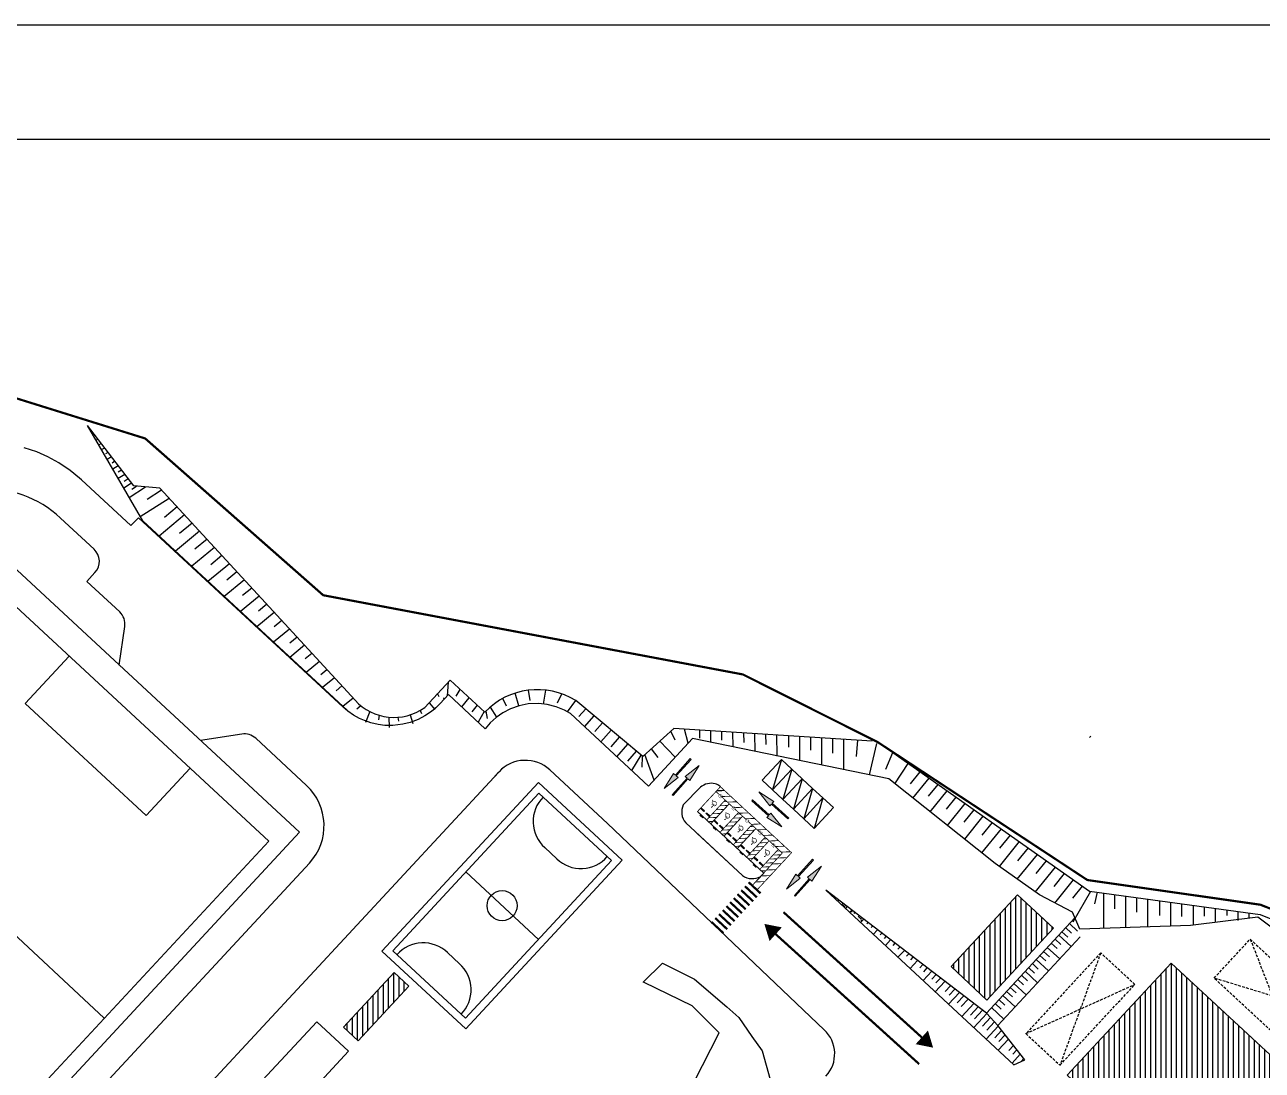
# Model space of a CAD drawing. Header units: millimetres. Extents: x 0 to 841000, y 0 to 594000.
# Drawn here: x 173167 to 400542, y 401972 to 594000 of the extents above; entities that cross this region are included whole.
import ezdxf

# ---------------------------------------------------------------- set-up
doc = ezdxf.new("R2010")
doc.units = ezdxf.units.MM
doc.header["$LTSCALE"] = 1000
for name, pattern in [('XR-SITE PLAN$0$DASHED', [0.75, 0.5, -0.25]), ('XR-SITE PLAN$0$PHANTOM-GAUN', [30, 20, -2, 2, -2, 2, -2]), ('XREF-ROOF PLAN$0$H1', [1, 0.5, -0.5])]:
    doc.linetypes.add(name, pattern=pattern)
doc.layers.get('DEFPOINTS').update_dxf_attribs({"color": 137})
for name, color, linetype in [('3', 2, 'Continuous'), ('4ELE', 4, 'Continuous'), ('ETC-9', 9, 'Continuous'), ('XR-PLAN$0$주차장', 252, 'Continuous'), ('XR-SITE PLAN$0$ETC-8', 252, 'Continuous'), ('XR-SITE PLAN$0$건물', 3, 'Continuous'), ('XR-SITE PLAN$0$대지경계선', 2, 'XR-SITE PLAN$0$PHANTOM-GAUN'), ('XR-SITE PLAN$0$입면선', 252, 'Continuous'), ('XR-SITE PLAN$0$획지경계선', 252, 'Continuous'), ('보행로 도색', 3, 'Continuous'), ('일반형 주차', 5, 'Continuous')]:
    doc.layers.add(name, color=color, linetype=linetype)
doc.layers.add('XR-PL-B3F$0$ETC-차량동선', color=251, linetype='Continuous', lineweight=13)
pattern_1 = [(137.1562, (245601.5, 752052.3), (-838.9524, -904.598), []), (227.1562, (245601.5, 752052.3), (65.646, -1743.5507), [1233.75, -1233.75])]
pattern_2 = [(42.74282, (568404.9, -606022), (-322.1955, 2581.1154), [0, -2050.853, 0, -2293.7173, 0, -2192.524]), (12.74282, (568405, -606022), (2029.932, 4010.033), [0, -1106.3813, 0, -1848.4663, 0, -708.354]), (332.74282, (566752.2, -606173.6), (4183.4656, 391.5453), [0, -674.6227, 0, -2428.642, 0, -3170.727]), (322.7428, (566752.2, -606173.6), (3930.826, 1549.87), [0, -337.3114, 0, -1592.1096, 0, -1821.4814])]

# ---------------------------------------------------------------- blocks, each defined once
blk = doc.blocks.new('park')
h = blk.add_hatch(color=256)
h.dxf.hatch_style = 1
h.paths.add_polyline_path([(844, 2073), (1324, 2073), (1330, 2162), (985, 2162), (985, 2266), (1338, 2266), (1358, 2543, -2.5878535), (1470, 2651), (1419, 1970), (913, 1970), (721, 1511), (495, 1594), (524, 1673), (656, 1624)])
h = blk.add_hatch(color=256)
h.dxf.hatch_style = 1
h.paths.add_polyline_path([(843, 1630), (906, 1755, 1.425606), (1491, 2152), (1499, 2268, -1.3581718)])
h = blk.add_hatch(color=256)
h.dxf.hatch_style = 1
h.paths.add_polyline_path([(1057, 66), (1215, 66), (1217, 95), (1103, 95), (1103, 129), (1220, 129), (1226, 221, -2.5878535), (1263, 257), (1246, 32), (1079, 32), (1016, -120), (941, -93), (951, -67), (995, -83)])
h = blk.add_hatch(color=256)
h.dxf.hatch_style = 1
h.paths.add_polyline_path([(1056, -81), (1077, -39, 1.425606), (1270, 92), (1273, 130, -1.3581718)])
at = {"const_width": 150}
for points in [[(1400, 0), (3300, 0), (3300, 5000), (0, 5000), (0, 0), (900, 0)], [(2300, 5000), (2300, 0)], [(2742, 4991), (3308, 4425)], [(2300, 4433), (3308, 3425)], [(2300, 3433), (3308, 2425)], [(2300, 2433), (3308, 1425)], [(2300, 1433), (3308, 425)], [(2300, 433), (2733, 0)]]:
    blk.add_lwpolyline(points, dxfattribs=at)
at = {"const_width": 50}
blk.add_lwpolyline([(900, -229), (1400, -229), (1400, 351), (900, 351)], close=True, dxfattribs=at)
at = {"layer": '4ELE'}
for points in [[(800, 5151), (1500, 5151), (1500, 5181), (800, 5181)], [(91, 4198), (888, 4198), (888, 4048), (91, 4048)], [(2209, 4198), (1412, 4198), (1412, 4048), (2209, 4048)]]:
    blk.add_lwpolyline(points, close=True, dxfattribs=at)
blk = doc.blocks.new('확장형 주차')
at = {"layer": 'XR-PLAN$0$주차장'}
blk.add_line((1164637, 233357), (1166267, 238938), dxfattribs=at)
at = {"layer": 'XR-PLAN$0$주차장', "color": 4}
blk.add_lwpolyline([(1168173, 237170), (1166267, 238938), (1162731, 235125), (1164637, 233357)], close=True, dxfattribs=at)

msp = doc.modelspace()

# ---------------------------------------------------------------- hatches: boundary and pattern name
at = {"layer": 'XR-PL-B3F$0$ETC-차량동선'}
for points in [[(295446, 459223), (292718, 456175), (292392, 456467), (290656, 453707), (293208, 455736), (292882, 456028), (295610, 459076)], [(292126, 452579), (294854, 455627), (294528, 455920), (297080, 457949), (295344, 455189), (295018, 455481), (292290, 452433)], [(313546, 448295), (310498, 451023), (310790, 451349), (308030, 453085), (310060, 450533), (310352, 450859), (313400, 448131)], [(306903, 451615), (309951, 448886), (310243, 449213), (312273, 446661), (309512, 448397), (309805, 448723), (306757, 451451)], [(317897, 440722), (315169, 437674), (314843, 437966), (313107, 435206), (315659, 437235), (315332, 437527), (318061, 440575)], [(314577, 434078), (317305, 437126), (316979, 437419), (319531, 439448), (317795, 436688), (317469, 436980), (314741, 433932)]]:
    msp.add_hatch(color=256, dxfattribs=at).paths.add_polyline_path(points)
at = {"layer": 'XR-SITE PLAN$0$ETC-8'}
h = msp.add_hatch(dxfattribs=at)
h.set_pattern_fill('ANSI31', color=256, scale=300, angle=45)
h.paths.add_polyline_path([(334363, 380366), (329011, 385330), (320783, 376458), (326135, 371494)])
h.paths.add_polyline_path([(383832, 421657), (364718, 401047), (405166, 363534), (424280, 384144)])
h.paths.add_polyline_path([(362210, 428076), (355603, 434204), (343355, 420997), (349962, 414869)])
h.paths.add_polyline_path([(471860, 297013), (473454, 295579), (474196, 296404), (472602, 297838)], flags=9)
h.paths.add_polyline_path([(471526, 296285), (474998, 293161), (475706, 293947), (472234, 297071)], flags=9)
h.paths.add_polyline_path([(474233, 385583), (475667, 387177), (474843, 387919), (473408, 386325)], flags=9)
h.paths.add_polyline_path([(474961, 385250), (478086, 388722), (477300, 389429), (474175, 385957)], flags=9)
h = msp.add_hatch(dxfattribs=at)
h.set_pattern_fill('ANSI31', color=256, scale=300, angle=45)
h.paths.add_polyline_path([(231735, 409873), (234448, 407357), (243764, 417402), (241051, 419918)])
h = msp.add_hatch(dxfattribs=at)
h.set_pattern_fill('ANSI31', color=256, scale=300, angle=45)
h.paths.add_polyline_path([(231735, 409873), (234448, 407357), (243764, 417402), (241051, 419918)])
h = msp.add_hatch(dxfattribs=at)
h.set_pattern_fill('ANSI31', color=256, scale=300, angle=45)
h.paths.add_polyline_path([(231735, 409873), (234448, 407357), (243764, 417402), (241051, 419918)])
at = {"layer": 'XR-SITE PLAN$0$입면선'}
h = msp.add_hatch(dxfattribs=at)
h.set_pattern_fill('AR-SAND', color=256, scale=1349.245459, angle=5.24282, style=0)
h.set_pattern_definition(pattern_2)
h.paths.add_polyline_path([(326743, 429084), (327311, 429696), (325112, 431377), (324723, 430958)])
h.paths.add_polyline_path([(323981, 431646), (324723, 430958), (325112, 431377), (324305, 431994)])
h.paths.add_polyline_path([(323981, 431646), (324305, 431994), (323497, 432612), (323239, 432334)])
h.paths.add_polyline_path([(323239, 432334), (323497, 432612), (322689, 433229), (322497, 433022)])
h.paths.add_polyline_path([(322497, 433022), (322689, 433229), (321882, 433846), (321756, 433710)])
h.paths.add_polyline_path([(320329, 435033), (321756, 433710), (321882, 433846)])
h = msp.add_hatch(dxfattribs=at)
h.set_pattern_fill('AR-SAND', color=256, scale=1349.245459, angle=5.24282, style=0)
h.set_pattern_definition(pattern_2)
h.paths.add_polyline_path([(326743, 429084), (327311, 429696), (325112, 431377), (324723, 430958)])
h.paths.add_polyline_path([(323981, 431646), (324723, 430958), (325112, 431377), (324305, 431994)])
h.paths.add_polyline_path([(323981, 431646), (324305, 431994), (323497, 432612), (323239, 432334)])
h.paths.add_polyline_path([(323239, 432334), (323497, 432612), (322689, 433229), (322497, 433022)])
h.paths.add_polyline_path([(322497, 433022), (322689, 433229), (321882, 433846), (321756, 433710)])
h.paths.add_polyline_path([(320329, 435033), (321756, 433710), (321882, 433846)])
h = msp.add_hatch(dxfattribs=at)
h.set_pattern_fill('AR-SAND', color=256, scale=1349.245459, angle=5.24282, style=0)
h.set_pattern_definition(pattern_2)
h.paths.add_polyline_path([(326743, 429084), (327311, 429696), (325112, 431377), (324723, 430958)])
h.paths.add_polyline_path([(323981, 431646), (324723, 430958), (325112, 431377), (324305, 431994)])
h.paths.add_polyline_path([(323981, 431646), (324305, 431994), (323497, 432612), (323239, 432334)])
h.paths.add_polyline_path([(323239, 432334), (323497, 432612), (322689, 433229), (322497, 433022)])
h.paths.add_polyline_path([(322497, 433022), (322689, 433229), (321882, 433846), (321756, 433710)])
h.paths.add_polyline_path([(320329, 435033), (321756, 433710), (321882, 433846)])
at = {"layer": 'XR-SITE PLAN$0$획지경계선'}
h = msp.add_hatch(dxfattribs=at)
h.set_pattern_fill('AR-B816', color=256, scale=6.071605, angle=137.1562, style=0)
h.set_pattern_definition(pattern_1)
edge = h.paths.add_edge_path()
edge.add_line((249159, 468978), (249513, 469327))
edge.add_line((249513, 469327), (250382, 470264))
edge.add_line((250382, 470264), (250213, 470420))
edge.add_arc((240337, 476534), 11616, 319.42015, 328.2413, ccw=False)
edge = h.paths.add_edge_path()
edge.add_line((232549, 467909), (232578, 467889))
edge.add_arc((240337, 476534), 11616, 227.1562, 228.09063, ccw=False)
edge.add_line((232438, 468017), (194836, 502890))
edge.add_line((194836, 502890), (194743, 502789))
edge.add_line((194743, 502789), (231667, 468655))
edge.add_line((231667, 468655), (232549, 467909))
h = msp.add_hatch(dxfattribs=at)
h.set_pattern_fill('AR-B816', color=256, scale=6.071605, angle=137.1562, style=0)
h.set_pattern_definition(pattern_1)
edge = h.paths.add_edge_path()
edge.add_line((249159, 468978), (249513, 469327))
edge.add_line((249513, 469327), (250382, 470264))
edge.add_line((250382, 470264), (250213, 470420))
edge.add_arc((240337, 476534), 11616, 319.42015, 328.2413, ccw=False)
edge = h.paths.add_edge_path()
edge.add_line((232549, 467909), (232578, 467889))
edge.add_arc((240337, 476534), 11616, 227.1562, 228.09063, ccw=False)
edge.add_line((232438, 468017), (194836, 502890))
edge.add_line((194836, 502890), (194743, 502789))
edge.add_line((194743, 502789), (231667, 468655))
edge.add_line((231667, 468655), (232549, 467909))
h = msp.add_hatch(dxfattribs=at)
h.set_pattern_fill('AR-B816', color=256, scale=6.071605, angle=137.1562, style=0)
h.set_pattern_definition(pattern_1)
edge = h.paths.add_edge_path()
edge.add_line((249159, 468978), (249513, 469327))
edge.add_line((249513, 469327), (250382, 470264))
edge.add_line((250382, 470264), (250213, 470420))
edge.add_arc((240337, 476534), 11616, 319.42015, 328.2413, ccw=False)
edge = h.paths.add_edge_path()
edge.add_line((232549, 467909), (232578, 467889))
edge.add_arc((240337, 476534), 11616, 227.1562, 228.09063, ccw=False)
edge.add_line((232438, 468017), (194836, 502890))
edge.add_line((194836, 502890), (194743, 502789))
edge.add_line((194743, 502789), (231667, 468655))
edge.add_line((231667, 468655), (232549, 467909))

# ---------------------------------------------------------------- linework, layer by layer
at = {"const_width": 150}
for points in [[(300172, 453163), (300988, 454043), (314053, 441926), (307784, 435167), (306904, 435983), (312357, 441863), (306565, 447234)], [(300269, 453267), (301764, 453324)], [(300350, 453355), (301677, 453405)], [(301160, 452240), (302864, 452304)], [(302259, 451220), (303963, 451284)], [(303359, 450200), (305063, 450264)], [(304459, 449180), (306163, 449244)], [(305559, 448160), (307263, 448224)], [(306659, 447140), (308363, 447204)], [(307759, 446120), (309462, 446184)], [(308858, 445100), (310562, 445164)], [(309958, 444080), (311662, 444144)], [(311058, 443060), (312762, 443124)], [(312158, 442040), (313862, 442104)], [(309474, 438754), (311170, 438818)], [(310494, 439854), (312190, 439918)], [(311514, 440954), (313210, 441018)], [(307434, 436555), (309130, 436619)], [(308454, 437654), (310150, 437718)]]:
    msp.add_lwpolyline(points, dxfattribs=at)
at = {"layer": '3', "color": 251, "linetype": 'Continuous'}
for points in [[(309062, 428846, 0, 3375, 0), (311143, 426964, 2250, 2250, 0)], [(340066, 406126, 0, 3375, 0), (337986, 408009, 2250, 2250, 0)]]:
    msp.add_lwpolyline(points, format="xyseb", dxfattribs=at)
at = {"layer": '3', "color": 252, "linetype": 'XREF-ROOF PLAN$0$H1', "ltscale": 5, "const_width": 400}
for points in [[(337986, 408009), (312574, 431006)], [(311143, 426964), (337511, 403100)]]:
    msp.add_lwpolyline(points, dxfattribs=at)
at = {"layer": 'DEFPOINTS'}
for points in [[(841000, 0), (0, 0), (0, 594000), (841000, 594000)], [(46500, 573000), (819500, 573000), (819500, 21000), (46500, 21000)]]:
    msp.add_lwpolyline(points, close=True, dxfattribs=at)
at = {"layer": 'ETC-9', "color": 8, "ltscale": 40}
msp.add_lwpolyline([(296155, 399856), (300747, 408863), (295815, 413775), (286981, 418088), (286810, 418173), (290366, 421667), (296226, 418710), (302148, 413609), (304363, 411668), (306777, 408181), (308633, 405534), (310104, 400251)], dxfattribs=at)
at = {"layer": 'XR-PL-B3F$0$ETC-차량동선'}
for points in [[(295610, 459076), (295446, 459223), (292718, 456175), (292392, 456467), (290656, 453707), (293208, 455736), (292882, 456028)], [(292290, 452433), (292126, 452579), (294854, 455627), (294528, 455920), (297080, 457949), (295344, 455189), (295018, 455481)], [(313400, 448131), (313546, 448295), (310498, 451023), (310790, 451349), (308030, 453085), (310060, 450533), (310352, 450859)], [(306757, 451451), (306903, 451615), (309951, 448886), (310243, 449213), (312273, 446661), (309512, 448397), (309805, 448723)], [(318061, 440575), (317897, 440722), (315169, 437674), (314843, 437966), (313107, 435206), (315659, 437235), (315332, 437527)], [(314741, 433932), (314577, 434078), (317305, 437126), (316979, 437419), (319531, 439448), (317795, 436688), (317469, 436980)]]:
    msp.add_lwpolyline(points, close=True, dxfattribs=at)
at = {"layer": 'XR-SITE PLAN$0$건물', "color": 7}
for points in [[(362210, 428076), (355603, 434204), (343355, 420997), (349962, 414869)], [(364718, 401047), (405166, 363534), (424280, 384144), (383832, 421657)], [(243764, 417402), (241051, 419918), (231735, 409873), (234448, 407357)]]:
    msp.add_lwpolyline(points, close=True, dxfattribs=at)
at = {"layer": 'XR-SITE PLAN$0$대지경계선', "const_width": 400}
msp.add_lwpolyline([(139919, 535264), (186578, 520728), (195297, 518012), (228002, 489221), (305119, 474668), (329879, 462244), (368402, 436912), (400225, 432370), (414842, 426538)], dxfattribs=at)
at = {"layer": 'XR-SITE PLAN$0$입면선'}
for p, q in [((175358, 515529), (173044, 516283)), ((177385, 514657), (175358, 515529)), ((179455, 513535), (177385, 514657)), ((181517, 512147), (179455, 513535)), ((183240, 510738), (181517, 512147)), ((183581, 510428), (183240, 510738)), ((192657, 502009), (183581, 510428)), ((179749, 503394), (185912, 497678)), ((194041, 503438), (192657, 502009)), ((231667, 468655), (194041, 503438)), ((223660, 445671), (168346, 496971)), ((217990, 444029), (167132, 491196)), ((186073, 493388), (184562, 491759)), ((184562, 491759), (190608, 486152)), ((190523, 476404), (191548, 483491)), ((173253, 469337), (181321, 478037)), ((251032, 470965), (249513, 469327)), ((257792, 464695), (251032, 470965)), ((195465, 448737), (173253, 469337)), ((232549, 467909), (231667, 468655)), ((248718, 468542), (247901, 467865)), ((249513, 469327), (248718, 468542)), ((264012, 468913), (262411, 468344)), ((265655, 469241), (264012, 468913)), ((267612, 469322), (265655, 469241)), ((269141, 469156), (267612, 469322)), ((270819, 468731), (269141, 469156)), ((272322, 468109), (270819, 468731)), ((233596, 467184), (232549, 467909)), ((234643, 466601), (233596, 467184)), ((235575, 466185), (234643, 466601)), ((236732, 465787), (235575, 466185)), ((245436, 466398), (243976, 465847)), ((246678, 467042), (245436, 466398)), ((247901, 467865), (246678, 467042)), ((259769, 466736), (258702, 465759)), ((260992, 467601), (259769, 466736)), ((262411, 468344), (260992, 467601)), ((273439, 467475), (272322, 468109)), ((287778, 454177), (273439, 467475)), ((238103, 465471), (236732, 465787)), ((239348, 465319), (238103, 465471)), ((240771, 465297), (239348, 465319)), ((242649, 465515), (240771, 465297)), ((243976, 465847), (242649, 465515)), ((258702, 465759), (257792, 464695)), ((213057, 463724), (205488, 462525)), ((224924, 454301), (215597, 462952)), ((295844, 462875), (287778, 454177)), ((331904, 455481), (295844, 462875)), ((368794, 463085), (369052, 463363)), ((136959, 458663), (187786, 411525)), ((195465, 448737), (203533, 457437)), ((259266, 455663), (260231, 456703)), ((351468, 439955), (331904, 455481)), ((294159, 450693), (297302, 453947)), ((300906, 454120), (300988, 454043)), ((308957, 438197), (296772, 449497)), ((155136, 371929), (223660, 445671)), ((305031, 437753), (294609, 447417)), ((156355, 377700), (217990, 444029)), ((305031, 437753), (296635, 445532)), ((225463, 440000), (160986, 370478)), ((359593, 434166), (351468, 439955)), ((254207, 438386), (267551, 426010)), ((349858, 412462), (320329, 435033)), ((354889, 402981), (320329, 435033)), ((321756, 433710), (321882, 433846)), ((322497, 433022), (322689, 433229)), ((323239, 432334), (323497, 432612)), ((365665, 430976), (359593, 434166)), ((323981, 431646), (324305, 431994)), ((324723, 430958), (325112, 431377)), ((325540, 430763), (325696, 430931)), ((326325, 430122), (326503, 430314)), ((366095, 429970), (349858, 412462)), ((366997, 427858), (365665, 430976)), ((399710, 430103), (387356, 428534)), ((404365, 426623), (399710, 430103)), ((326743, 429084), (327311, 429696)), ((327896, 428839), (328118, 429079)), ((328682, 428198), (328926, 428462)), ((329069, 426927), (329843, 427761)), ((365505, 427152), (364417, 428161)), ((366601, 427515), (365105, 428903)), ((387356, 428534), (366997, 427858)), ((330359, 426830), (330650, 427144)), ((331144, 426189), (331458, 426527)), ((331295, 424863), (332265, 425909)), ((332715, 424906), (333073, 425292)), ((367080, 426478), (351966, 410181)), ((362870, 424310), (361782, 425320)), ((363558, 425052), (362470, 426062)), ((365429, 424698), (363158, 426804)), ((364817, 426410), (363729, 427419)), ((333593, 424190), (333975, 424603)), ((333607, 422718), (334783, 423985)), ((335164, 422908), (335590, 423368)), ((360765, 422040), (359677, 423050)), ((361453, 422782), (360365, 423792)), ((363324, 422428), (361053, 424534)), ((335833, 420654), (337205, 422133)), ((335949, 422267), (336398, 422751)), ((337607, 420756), (338188, 421383)), ((338349, 420068), (338995, 420765)), ((358701, 419814), (357612, 420824)), ((359389, 420556), (358301, 421566)), ((361259, 420202), (358989, 422308)), ((338220, 418441), (339803, 420148)), ((339832, 418692), (340610, 419531)), ((340574, 418004), (341418, 418913)), ((356698, 417655), (355610, 418665)), ((357386, 418397), (356298, 419407)), ((359257, 418043), (356986, 420149)), ((340445, 416376), (342226, 418296)), ((342277, 416425), (343271, 417497)), ((342889, 414110), (344886, 416262)), ((343019, 415737), (344078, 416880)), ((354634, 415429), (353546, 416439)), ((355322, 416171), (354234, 417181)), ((357193, 415817), (354922, 417923)), ((344502, 414361), (345694, 415645)), ((345244, 413673), (346501, 415028)), ((345314, 411861), (347525, 414245)), ((352570, 413204), (351481, 414213)), ((353258, 413946), (352169, 414955)), ((355128, 413591), (352858, 415697)), ((346927, 412112), (348333, 413628)), ((347540, 409797), (349935, 412379)), ((347669, 411424), (349140, 413011)), ((349153, 410048), (350624, 411633)), ((351966, 410181), (349858, 412462)), ((353064, 411365), (350793, 413471)), ((349805, 407696), (352032, 410096)), ((349934, 409323), (351349, 410848)), ((351418, 407947), (352663, 409289)), ((356890, 403883), (351966, 410181)), ((352031, 405631), (353926, 407674)), ((352160, 407259), (353294, 408481)), ((353960, 405589), (354826, 406523)), ((354573, 403274), (356088, 404908)), ((354702, 404901), (355457, 405715)), ((354889, 402981), (356890, 403883)), ((356252, 403595), (356720, 404100))]:
    msp.add_line(p, q, dxfattribs=at)
at = {"layer": 'XR-SITE PLAN$0$입면선', "linetype": 'XR-SITE PLAN$0$DASHED'}
for p, q in [((398338, 426045), (406491, 405174)), ((370862, 423528), (363376, 402897)), ((413127, 412330), (391702, 418890)), ((357114, 408705), (377124, 417720))]:
    msp.add_line(p, q, dxfattribs=at)
at = {"layer": 'XR-SITE PLAN$0$입면선'}
for points in [[(320052, 409417), (280250, 447281), (269622, 457138, 0.4142136), (260311, 456787), (259347, 455747), (190279, 381276)], [(268412, 452147, 0.428885), (268721, 442859), (270921, 440819, 0.428885), (280206, 441210)], [(253346, 412248, 0.428885), (253037, 421536), (250837, 423576, 0.428885), (241552, 423186)]]:
    msp.add_lwpolyline(points, format="xyb", dxfattribs=at)
for points in [[(238799, 423830), (254196, 409550), (282960, 440565), (267563, 454845)], [(240777, 423905), (254121, 411529), (280981, 440491), (267637, 452867)], [(226812, 410892), (212756, 395764), (218616, 390318), (232672, 405446)]]:
    msp.add_lwpolyline(points, close=True, dxfattribs=at)
msp.add_lwpolyline([(307707, 436849), (308957, 438197)], dxfattribs=at)
at = {"layer": 'XR-SITE PLAN$0$입면선', "linetype": 'XR-SITE PLAN$0$DASHED'}
for points in [[(398338, 426045), (413127, 412330), (406491, 405174), (391702, 418890)], [(377124, 417720), (370862, 423528), (357114, 408705), (363376, 402897)]]:
    msp.add_lwpolyline(points, close=True, dxfattribs=at)
at = {"layer": 'XR-SITE PLAN$0$입면선'}
msp.add_circle((260879, 432198), 2760, dxfattribs=at)
for centre, radius, start, end in [((165987, 488555), 20239, 47.1562, 137.1562), ((183848, 495452), 3036, 317.1562, 47.1562), ((188543, 483926), 3036, 351.76961, 47.1562), ((213532, 460726), 3036, 47.1562, 99.00589), ((218043, 446882), 10119, 317.1562, 47.1562), ((299287, 451650), 3036, 75.52901, 130.83535), ((299546, 452653), 2000, 47.1562, 75.52901), ((296906, 449402), 3036, 154.8389, 220.83535), ((306838, 440193), 3036, 233.47706, 300.69541), ((315939, 404982), 6048, 317.1562, 47.1562)]:
    msp.add_arc(centre, radius, start, end, dxfattribs=at)
at = {"layer": 'XR-SITE PLAN$0$획지경계선'}
for p, q in [((193190, 509290), (184724, 520420)), ((194836, 502890), (184724, 520420)), ((186287, 517711), (186622, 517925)), ((186793, 516833), (187237, 517117)), ((187299, 515956), (187851, 516309)), ((188091, 515261), (188466, 515501)), ((188312, 514201), (189081, 514693)), ((189199, 513567), (189695, 513885)), ((189324, 512446), (190310, 513077)), ((190307, 511874), (190924, 512268)), ((190336, 510691), (191539, 511460)), ((191349, 508936), (192768, 509844)), ((191416, 510180), (192154, 510652)), ((192361, 507181), (195374, 509109)), ((192862, 508703), (193712, 509247)), ((198014, 508889), (193190, 509290)), ((194386, 503671), (199691, 507065)), ((195629, 506869), (198300, 508578)), ((233849, 469924), (198014, 508889)), ((201171, 505455), (198819, 503519)), ((194743, 502789), (194836, 502890)), ((194836, 502890), (232438, 468017)), ((202544, 503964), (197847, 500097)), ((205288, 500980), (200842, 497320)), ((203916, 502472), (201617, 500579)), ((208032, 497996), (203837, 494542)), ((206660, 499488), (204447, 497666)), ((209404, 496504), (207365, 494826)), ((210776, 495012), (206832, 491765)), ((212148, 493520), (210283, 491985)), ((213520, 492028), (209826, 488987)), ((216264, 489045), (212821, 486210)), ((214892, 490536), (213201, 489144)), ((217636, 487553), (216120, 486304)), ((219008, 486061), (215816, 483432)), ((220381, 484569), (218982, 483417)), ((221822, 483001), (218887, 480584)), ((223194, 481509), (221882, 480429)), ((224566, 480017), (221882, 477807)), ((225938, 478526), (224711, 477515)), ((227310, 477034), (224876, 475030)), ((228683, 475542), (227540, 474601)), ((230055, 474050), (227871, 472252)), ((246662, 468598), (251338, 473640)), ((250813, 470729), (251004, 473280)), ((251338, 473640), (257703, 467738)), ((231427, 472558), (230369, 471687)), ((249298, 470550), (249033, 471155)), ((252426, 470694), (253197, 471917)), ((263956, 468893), (263261, 471233)), ((266052, 469864), (265750, 471783)), ((268494, 469226), (268922, 471793)), ((271069, 469466), (271847, 471113)), ((233485, 470320), (231615, 468780)), ((234946, 468902), (234178, 468269)), ((247468, 469467), (248489, 468260)), ((253484, 468691), (254845, 470388)), ((255387, 467829), (256333, 469008)), ((258681, 468666), (259870, 466807)), ((261684, 468856), (261026, 470277)), ((272871, 467798), (274412, 469881)), ((286718, 459595), (274416, 469879)), ((236581, 467848), (235754, 465860)), ((238257, 467179), (238159, 466333)), ((240075, 466827), (240115, 464920)), ((241737, 466811), (241832, 466072)), ((243955, 467241), (244482, 465683)), ((245793, 468044), (246087, 467493)), ((257593, 467839), (256506, 465887)), ((257891, 467932), (258120, 466559)), ((274970, 466928), (276232, 468361)), ((276031, 465072), (277785, 467062)), ((277929, 464164), (279339, 465764)), ((279000, 462318), (280892, 464465)), ((292429, 464764), (286718, 459595)), ((292668, 462593), (291849, 464239)), ((328882, 462429), (292429, 464764)), ((295049, 462017), (294388, 464639)), ((297220, 462968), (297205, 464458)), ((299253, 462176), (299230, 464328)), ((301272, 462574), (301256, 464199)), ((303309, 461344), (303281, 464069)), ((305325, 462180), (305306, 463939)), ((280888, 461399), (282445, 463167)), ((281969, 459565), (283999, 461868)), ((292698, 459482), (289861, 462440)), ((307366, 460513), (307332, 463810)), ((309377, 461786), (309357, 463680)), ((311422, 459681), (311382, 463550)), ((313530, 461338), (313530, 463413)), ((315553, 458834), (315554, 463283)), ((317577, 460771), (317578, 463153)), ((319601, 458004), (319602, 463024)), ((321625, 460204), (321625, 462894)), ((323649, 457174), (323649, 462764)), ((326011, 459589), (326247, 462598)), ((328372, 456205), (329754, 461992)), ((283960, 458764), (285552, 460570)), ((284716, 457017), (286443, 459825)), ((286610, 457642), (286698, 459612)), ((288788, 455267), (287112, 459952)), ((289574, 459395), (288310, 461036)), ((331392, 457250), (332658, 460330)), ((331638, 461048), (368821, 434887)), ((333016, 454599), (335489, 458338)), ((335882, 454583), (337676, 456799)), ((336354, 451950), (339335, 455632)), ((339240, 452298), (340994, 454465)), ((339524, 449433), (342653, 453298)), ((342511, 449905), (344312, 452131)), ((342695, 446917), (345972, 450963)), ((345781, 447513), (347631, 449796)), ((345866, 444401), (349290, 448629)), ((349037, 441885), (352608, 446294)), ((349052, 445120), (350949, 447462)), ((352238, 439406), (355926, 443960)), ((352339, 442746), (354267, 445127)), ((355541, 437053), (359244, 441626)), ((355659, 440414), (357585, 442793)), ((358844, 434700), (362562, 439291)), ((358978, 438082), (360903, 440458)), ((362298, 435749), (364221, 438124)), ((362418, 432682), (365880, 436957)), ((365741, 433569), (367539, 435789)), ((365807, 429240), (369060, 434854)), ((368821, 434887), (400165, 430553)), ((370237, 434692), (369739, 432507)), ((371371, 434535), (371366, 428003)), ((373394, 434255), (373393, 431596)), ((375418, 433975), (375414, 428137)), ((377442, 433695), (377440, 431006)), ((379465, 433415), (379462, 428272)), ((381685, 433108), (381683, 430388)), ((383709, 432829), (383706, 428413)), ((385733, 432549), (385731, 430208)), ((387871, 432253), (387868, 428599)), ((389895, 431973), (389893, 430292)), ((391918, 431693), (391916, 429113)), ((394057, 431398), (394056, 430376)), ((396080, 431118), (396079, 429462)), ((398104, 430838), (398103, 430003)), ((400165, 430553), (410061, 426550))]:
    msp.add_line(p, q, dxfattribs=at)
for centre, radius, start, end in [((267377, 458519), 13363, 58.21698, 136.38302), ((241005, 476505), 9722, 222.60422, 305.58508)]:
    msp.add_arc(centre, radius, start, end, dxfattribs=at)
at = {"layer": '보행로 도색', "color": 253, "const_width": 400}
for points in [[(306163, 436510), (308360, 434467)], [(304120, 434313), (306317, 432270)], [(304801, 435045), (306998, 433002)], [(305482, 435778), (307679, 433735)], [(302077, 432116), (304275, 430073)], [(302758, 432848), (304955, 430805)], [(303439, 433580), (305636, 431538)], [(300035, 429919), (302232, 427876)], [(300716, 430651), (302913, 428608)], [(301397, 431383), (303594, 429341)], [(299354, 429186), (301551, 427144)]]:
    msp.add_lwpolyline(points, dxfattribs=at)

# ---------------------------------------------------------------- block references
at = {"xscale": -1, "rotation": 137.1562046393869}
for p in [(300172, 453163), (302621, 450892), (305069, 448621), (307518, 446351), (309937, 444107)]:
    msp.add_blockref('park', p, dxfattribs=at)
at = {"layer": '일반형 주차', "rotation": 179.999723053393}
for p in [(1476843, 692403), (1478750, 690635), (1480656, 688867), (1482562, 687099), (1484469, 685331)]:
    msp.add_blockref('확장형 주차', p, dxfattribs=at)

doc.saveas('drawing.dxf')
